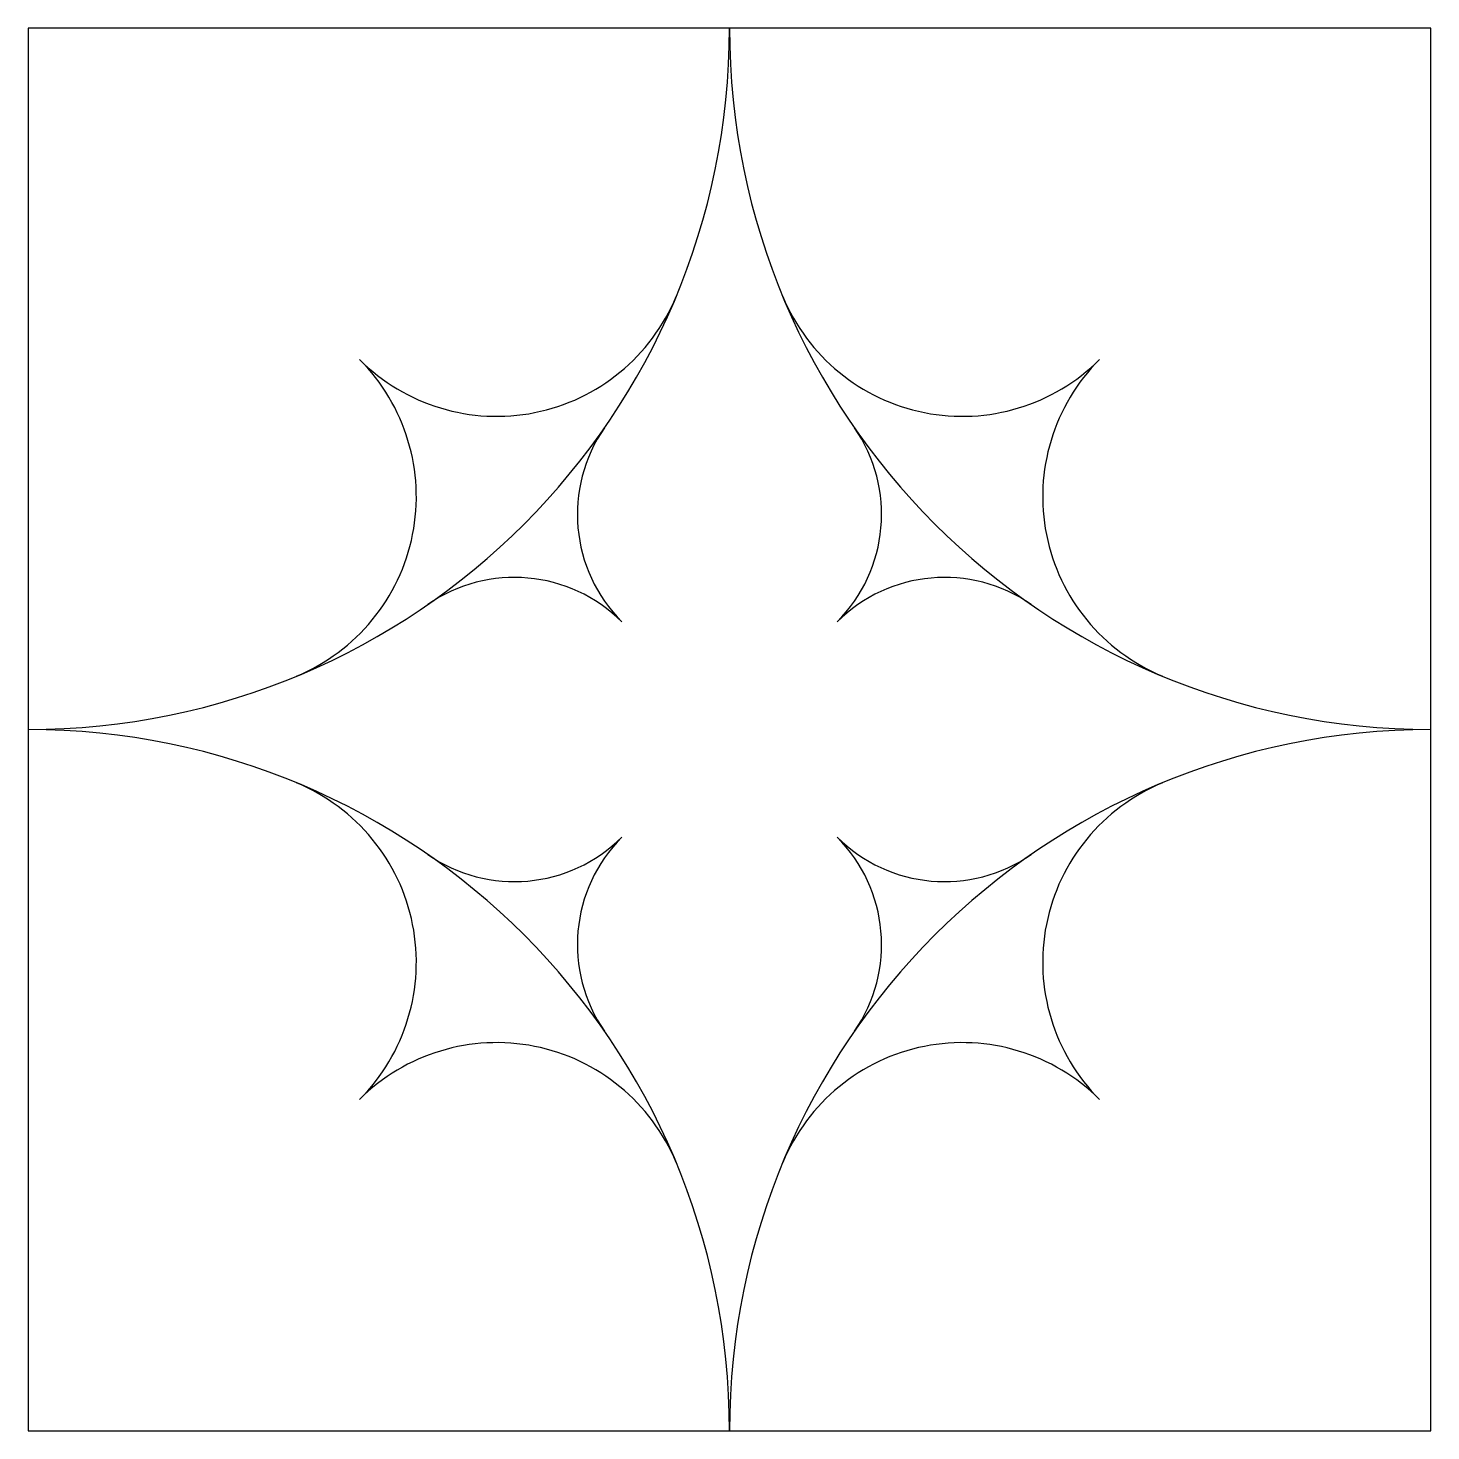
# Model space of a CAD drawing. Extents: x 0 to 27.5, y 0 to 27.5.
import ezdxf

# ---------------------------------------------------------------- set-up
doc = ezdxf.new("R2010")
doc.units = 0
doc.layers.add('MODELSKETCH_VISIBLE', color=7, linetype='CONTINUOUS')

msp = doc.modelspace()

# ---------------------------------------------------------------- linework, layer by layer
at = {"layer": 'MODELSKETCH_VISIBLE'}
for p, q in [((0, 27.494), (0, 13.747)), ((13.747, 27.494), (0, 27.494)), ((27.494, 27.494), (13.747, 27.494)), ((27.494, 13.747), (27.494, 27.494)), ((0, 13.747), (0, 0)), ((27.494, 0), (27.494, 13.747)), ((0, 0), (13.747, 0)), ((13.747, 0), (27.494, 0))]:
    msp.add_line(p, q, dxfattribs=at)
for centre, radius, start, end in [((0, 27.494), 13.747, 270, 0), ((0, 27.494), 13.747, 270, 0), ((27.494, 27.494), 13.747, 180, 270), ((27.494, 27.494), 13.747, 180, 270), ((9.186, 23.69), 3.805, 225, 337.5), ((18.309, 23.69), 3.805, 202.5, 315), ((3.805, 18.309), 3.805, 292.5, 45), ((23.69, 18.309), 3.805, 135, 247.5), ((13.747, 17.963), 2.981, 145.2651, 225), ((13.747, 17.963), 2.981, 315, 34.7349), ((9.531, 13.747), 2.981, 45, 124.7349), ((17.963, 13.747), 2.981, 55.2651, 135), ((0, 0), 13.747, 0, 90), ((0, 0), 13.747, 0, 90), ((27.494, 0), 13.747, 90, 180), ((27.494, 0), 13.747, 90, 180), ((3.805, 9.186), 3.805, 315, 67.5), ((23.69, 9.186), 3.805, 112.5, 225), ((9.531, 13.747), 2.981, 235.2651, 315), ((13.747, 9.531), 2.981, 135, 214.7349), ((17.963, 13.747), 2.981, 225, 304.7349), ((13.747, 9.531), 2.981, 325.2651, 45), ((9.186, 3.805), 3.805, 22.5, 135), ((18.309, 3.805), 3.805, 45, 157.5)]:
    msp.add_arc(centre, radius, start, end, dxfattribs=at)

doc.saveas('drawing.dxf')
